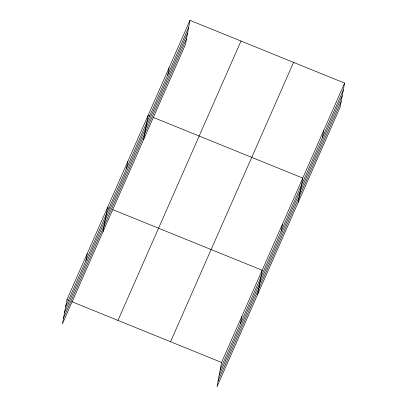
<?xml version="1.0" encoding="UTF-8"?>
<svg xmlns="http://www.w3.org/2000/svg" width="407" height="407" viewBox="0 0 407 407"><rect width="100%" height="100%" fill="white"/><g stroke="black" fill="none" stroke-linecap="round" stroke-linejoin="round"><path stroke-width="0.61" d="M189.967 20.35L66.926 299.7L62.393 323.911L185.434 44.561L189.967 20.35L344.607 83.089L340.074 107.3L217.033 386.65L221.566 362.439L344.607 83.089M85.902 260.689L87.225 253.607M102.996 231.725L107.529 207.514L109.29 208.231M126.506 168.503L127.834 161.421M143.605 139.54L148.133 115.329L149.893 116.041M167.725 74.924L169.053 67.842M240.542 323.428L241.865 316.346M257.636 294.464L262.169 270.253L112.81 209.656M281.145 231.242L282.468 224.16M298.239 202.279L302.772 178.068L153.414 117.47M322.364 137.658L323.687 130.576M65.598 306.781L188.645 27.432M64.54 312.434L187.586 33.084M63.451 318.259L186.492 38.909M117.954 320.406L241 41.051M170.533 341.738L293.574 62.383M220.238 369.52L343.279 90.171M219.18 375.173L342.221 95.823M218.091 380.998L341.132 101.648M66.926 299.7L68.686 300.417M71.617 301.607L221.566 362.439"/></g></svg>
